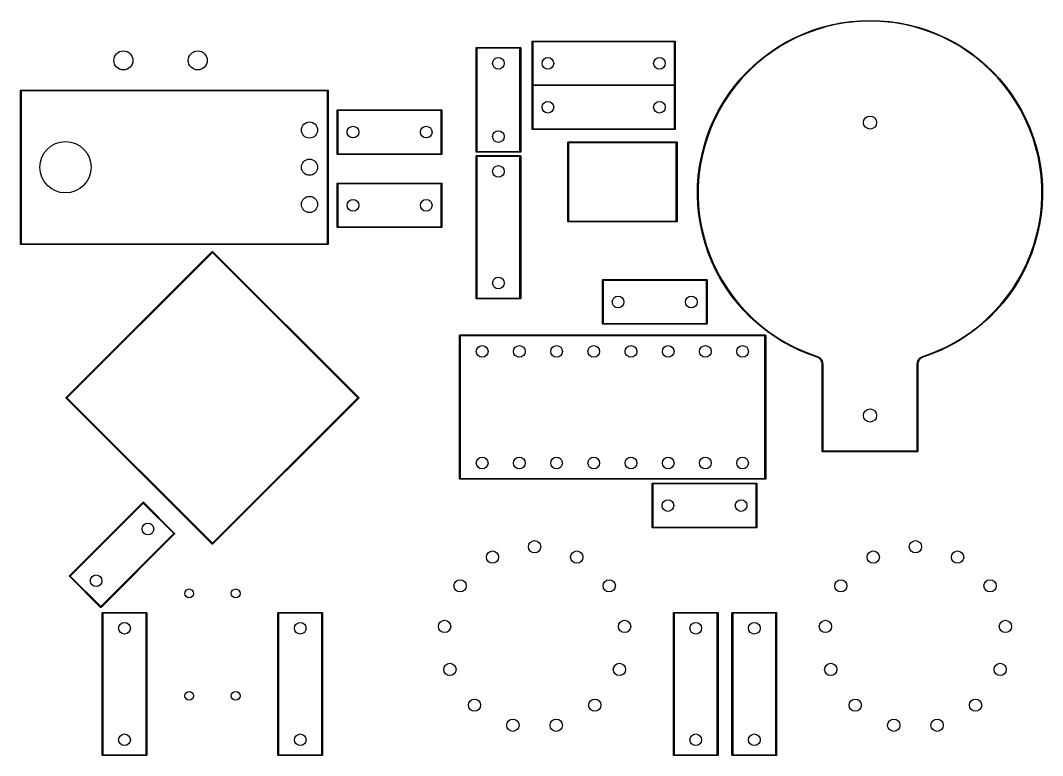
# Model space of a CAD drawing. Extents: x 2.86 to 10.25, y -4.51 to -2.42.
# Drawn here: x 4.681 to 7.428, y -4.511 to -2.534 of the extents above; entities that cross this region are included whole.
import ezdxf

# ---------------------------------------------------------------- set-up
doc = ezdxf.new("R2010")
doc.units = 0
doc.header["$MEASUREMENT"] = 0
doc.layers.add('BLACK', color=7, linetype='CONTINUOUS')

msp = doc.modelspace()

# ---------------------------------------------------------------- linework, layer by layer
at = {"layer": 'BLACK', "linetype": 'CONTINUOUS'}
for p, q in [((6.8101, -2.5609), (6.835, -2.5529)), ((6.8458, -2.5517), (6.8203, -2.5593)), ((6.835, -2.5529), (6.8605, -2.5463)), ((6.8718, -2.5456), (6.8458, -2.5517)), ((6.8605, -2.5463), (6.8862, -2.5411)), ((6.8981, -2.541), (6.8718, -2.5456)), ((6.8862, -2.5411), (6.9122, -2.5374)), ((6.9246, -2.5379), (6.8981, -2.541)), ((6.9122, -2.5374), (6.9383, -2.5352)), ((6.9512, -2.5364), (6.9246, -2.5379)), ((6.9383, -2.5352), (6.9646, -2.5344)), ((6.9646, -2.5364), (6.9512, -2.5364)), ((6.9646, -2.5344), (6.9646, -2.5344)), ((6.9646, -2.5344), (6.9908, -2.5352)), ((6.9646, -2.5344), (6.9646, -2.5344)), ((6.9779, -2.5364), (6.9646, -2.5364)), ((6.9646, -2.5364), (6.9646, -2.5364)), ((6.9646, -2.5364), (6.9646, -2.5364)), ((6.9646, -2.5364), (6.9646, -2.5364)), ((6.9646, -2.5364), (6.9646, -2.5364)), ((6.9646, -2.5364), (6.9646, -2.5364)), ((7.0045, -2.5379), (6.9779, -2.5364)), ((6.9908, -2.5352), (7.017, -2.5374)), ((7.031, -2.541), (7.0045, -2.5379)), ((7.017, -2.5374), (7.0429, -2.5411)), ((7.0573, -2.5456), (7.031, -2.541)), ((7.0429, -2.5411), (7.0687, -2.5463)), ((7.0833, -2.5517), (7.0573, -2.5456)), ((7.0687, -2.5463), (7.0941, -2.5529)), ((7.1089, -2.5593), (7.0833, -2.5517)), ((7.0941, -2.5529), (7.1191, -2.5609)), ((6.7384, -2.5933), (6.7616, -2.5811)), ((6.7706, -2.5788), (6.7467, -2.5907)), ((6.7616, -2.5811), (6.7856, -2.5703)), ((6.7952, -2.5684), (6.7706, -2.5788)), ((6.7856, -2.5703), (6.8101, -2.5609)), ((6.8203, -2.5593), (6.7952, -2.5684)), ((7.134, -2.5684), (7.1089, -2.5593)), ((7.1191, -2.5609), (7.1436, -2.5703)), ((7.1585, -2.5788), (7.134, -2.5684)), ((7.1436, -2.5703), (7.1675, -2.5811)), ((7.1824, -2.5907), (7.1585, -2.5788)), ((7.1675, -2.5811), (7.1908, -2.5933)), ((5.9055, -2.6085), (5.9056, -2.6081)), ((5.9055, -2.888), (5.9055, -2.6085)), ((5.9056, -2.6081), (5.9061, -2.6076)), ((5.9061, -2.6076), (5.9065, -2.6075)), ((5.9065, -2.6075), (6.0246, -2.6075)), ((5.9075, -2.6094), (5.9075, -2.887)), ((6.0236, -2.6094), (5.9075, -2.6094)), ((6.0236, -2.887), (6.0236, -2.6094)), ((6.0246, -2.6075), (6.025, -2.6076)), ((6.025, -2.6076), (6.0255, -2.6081)), ((6.0255, -2.6081), (6.0256, -2.6085)), ((6.0256, -2.6085), (6.0256, -2.888)), ((6.0563, -2.5907), (6.0564, -2.5904)), ((6.0563, -2.7089), (6.0563, -2.5907)), ((6.0564, -2.5904), (6.0569, -2.5898)), ((6.0569, -2.5898), (6.0573, -2.5898)), ((6.0573, -2.5898), (6.44, -2.5898)), ((6.0583, -2.5917), (6.0583, -2.7079)), ((6.439, -2.5917), (6.0583, -2.5917)), ((6.439, -2.7079), (6.439, -2.5917)), ((6.44, -2.5898), (6.4403, -2.5898)), ((6.4403, -2.5898), (6.4409, -2.5904)), ((6.4409, -2.5904), (6.4409, -2.5907)), ((6.4409, -2.5907), (6.4409, -2.7089)), ((6.6941, -2.6214), (6.7158, -2.6067)), ((6.7236, -2.604), (6.7012, -2.6185)), ((6.7158, -2.6067), (6.7384, -2.5933)), ((6.7467, -2.5907), (6.7236, -2.604)), ((7.2056, -2.604), (7.1824, -2.5907)), ((7.1908, -2.5933), (7.2133, -2.6067)), ((7.2279, -2.6185), (7.2056, -2.604)), ((7.2133, -2.6067), (7.2351, -2.6214)), ((6.6532, -2.6544), (6.6732, -2.6373)), ((6.6797, -2.6344), (6.6592, -2.6514)), ((6.6732, -2.6373), (6.6941, -2.6214)), ((6.7012, -2.6185), (6.6797, -2.6344)), ((7.2494, -2.6344), (7.2279, -2.6185)), ((7.2351, -2.6214), (7.2559, -2.6373)), ((7.2699, -2.6514), (7.2494, -2.6344)), ((7.2559, -2.6373), (7.2759, -2.6544)), ((6.6343, -2.6725), (6.6532, -2.6544)), ((6.6592, -2.6514), (6.6397, -2.6696)), ((7.2894, -2.6696), (7.2699, -2.6514)), ((7.2759, -2.6544), (7.2948, -2.6725)), ((6.5996, -2.7119), (6.6164, -2.6917)), ((6.6213, -2.6889), (6.604, -2.7093)), ((6.6164, -2.6917), (6.6343, -2.6725)), ((6.6397, -2.6696), (6.6213, -2.6889)), ((7.3078, -2.6889), (7.2894, -2.6696)), ((7.2948, -2.6725), (7.3127, -2.6917)), ((7.3251, -2.7093), (7.3078, -2.6889)), ((7.3127, -2.6917), (7.3295, -2.7119)), ((6.0563, -2.827), (6.0563, -2.7089)), ((6.0583, -2.7079), (6.439, -2.7079)), ((6.0583, -2.7098), (6.0583, -2.826)), ((6.439, -2.7098), (6.0583, -2.7098)), ((6.439, -2.826), (6.439, -2.7098)), ((6.4409, -2.7089), (6.4409, -2.827)), ((6.584, -2.733), (6.5996, -2.7119)), ((6.604, -2.7093), (6.5879, -2.7305)), ((7.3412, -2.7305), (7.3251, -2.7093)), ((7.3295, -2.7119), (7.3451, -2.733)), ((4.6809, -2.7224), (4.681, -2.7221)), ((4.6809, -3.1358), (4.6809, -2.7224)), ((4.681, -2.7221), (4.6815, -2.7215)), ((4.6815, -2.7215), (4.6819, -2.7215)), ((4.6819, -2.7215), (5.5071, -2.7215)), ((4.6829, -2.7234), (4.6829, -3.1348)), ((5.5061, -2.7234), (4.6829, -2.7234)), ((5.5061, -3.1348), (5.5061, -2.7234)), ((5.5071, -2.7215), (5.5075, -2.7215)), ((5.5075, -2.7215), (5.508, -2.7221)), ((5.508, -2.7221), (5.5081, -2.7224)), ((5.5081, -2.7224), (5.5081, -3.1358)), ((6.5696, -2.755), (6.584, -2.733)), ((6.5879, -2.7305), (6.5731, -2.7527)), ((7.356, -2.7527), (7.3412, -2.7305)), ((7.3451, -2.733), (7.3595, -2.755)), ((5.5326, -2.7752), (5.5331, -2.7747)), ((5.5331, -2.7747), (5.5335, -2.7746)), ((5.5335, -2.7746), (5.813, -2.7746)), ((5.813, -2.7746), (5.8134, -2.7747)), ((5.8134, -2.7747), (5.8139, -2.7752)), ((6.5565, -2.7777), (6.5696, -2.755)), ((6.5731, -2.7527), (6.5596, -2.7757)), ((7.3695, -2.7757), (7.356, -2.7527)), ((7.3595, -2.755), (7.3726, -2.7777)), ((5.5325, -2.7756), (5.5326, -2.7752)), ((5.5325, -2.8937), (5.5325, -2.7756)), ((5.5344, -2.7766), (5.5344, -2.8927)), ((5.812, -2.7766), (5.5344, -2.7766)), ((5.812, -2.8927), (5.812, -2.7766)), ((5.8139, -2.7752), (5.814, -2.7756)), ((5.814, -2.7756), (5.814, -2.8937)), ((6.5342, -2.8252), (6.5447, -2.8011)), ((6.5474, -2.7995), (6.5367, -2.8239)), ((6.5447, -2.8011), (6.5565, -2.7777)), ((6.5596, -2.7757), (6.5474, -2.7995)), ((7.3817, -2.7995), (7.3695, -2.7757)), ((7.3726, -2.7777), (7.3845, -2.8011)), ((7.3925, -2.8239), (7.3817, -2.7995)), ((7.3845, -2.8011), (7.3949, -2.8252)), ((6.0564, -2.8273), (6.0563, -2.827)), ((6.0569, -2.8279), (6.0564, -2.8273)), ((6.0573, -2.828), (6.0569, -2.8279)), ((6.44, -2.828), (6.0573, -2.828)), ((6.0583, -2.826), (6.439, -2.826)), ((6.4403, -2.8279), (6.44, -2.828)), ((6.4409, -2.8273), (6.4403, -2.8279)), ((6.4409, -2.827), (6.4409, -2.8273)), ((6.5251, -2.8498), (6.5342, -2.8252)), ((6.5367, -2.8239), (6.5273, -2.8489)), ((7.4018, -2.8489), (7.3925, -2.8239)), ((7.3949, -2.8252), (7.404, -2.8498)), ((6.5174, -2.8749), (6.5251, -2.8498)), ((6.5273, -2.8489), (6.5194, -2.8744)), ((7.4097, -2.8744), (7.4018, -2.8489)), ((7.404, -2.8498), (7.4117, -2.8749)), ((6.1526, -2.8618), (6.1532, -2.8613)), ((6.1526, -2.8622), (6.1526, -2.8618)), ((6.1526, -3.0748), (6.1526, -2.8622)), ((6.1532, -2.8613), (6.1535, -2.8612)), ((6.1535, -2.8612), (6.4449, -2.8612)), ((6.1545, -2.8632), (6.1545, -3.0738)), ((6.4439, -2.8632), (6.1545, -2.8632)), ((6.4439, -3.0738), (6.4439, -2.8632)), ((6.4449, -2.8612), (6.4453, -2.8613)), ((6.4453, -2.8613), (6.4458, -2.8618)), ((6.4458, -2.8618), (6.4459, -2.8622)), ((6.4459, -2.8622), (6.4459, -3.0748)), ((6.5112, -2.9004), (6.5174, -2.8749)), ((6.5194, -2.8744), (6.513, -2.9003)), ((7.4161, -2.9003), (7.4097, -2.8744)), ((7.4117, -2.8749), (7.418, -2.9004)), ((5.5326, -2.8941), (5.5325, -2.8937)), ((5.5331, -2.8946), (5.5326, -2.8941)), ((5.5335, -2.8947), (5.5331, -2.8946)), ((5.813, -2.8947), (5.5335, -2.8947)), ((5.5344, -2.8927), (5.812, -2.8927)), ((5.8134, -2.8946), (5.813, -2.8947)), ((5.8139, -2.8941), (5.8134, -2.8946)), ((5.814, -2.8937), (5.8139, -2.8941)), ((5.9056, -2.8884), (5.9055, -2.888)), ((5.9055, -2.899), (5.9056, -2.8986)), ((5.9055, -3.2817), (5.9055, -2.899)), ((5.9061, -2.8889), (5.9056, -2.8884)), ((5.9056, -2.8986), (5.9061, -2.8981)), ((5.9065, -2.889), (5.9061, -2.8889)), ((5.9061, -2.8981), (5.9065, -2.898)), ((6.0246, -2.889), (5.9065, -2.889)), ((5.9065, -2.898), (6.0246, -2.898)), ((5.9075, -2.887), (6.0236, -2.887)), ((5.9075, -2.9), (5.9075, -3.2807)), ((6.0236, -2.9), (5.9075, -2.9)), ((6.0236, -3.2807), (6.0236, -2.9)), ((6.025, -2.8889), (6.0246, -2.889)), ((6.0246, -2.898), (6.025, -2.8981)), ((6.0255, -2.8884), (6.025, -2.8889)), ((6.025, -2.8981), (6.0255, -2.8986)), ((6.0256, -2.888), (6.0255, -2.8884)), ((6.0255, -2.8986), (6.0256, -2.899)), ((6.0256, -2.899), (6.0256, -3.2817)), ((6.5064, -2.9262), (6.5112, -2.9004)), ((6.513, -2.9003), (6.5081, -2.9265)), ((7.421, -2.9265), (7.4161, -2.9003)), ((7.418, -2.9004), (7.4228, -2.9262)), ((6.503, -2.9523), (6.5064, -2.9262)), ((6.5081, -2.9265), (6.5047, -2.953)), ((7.4244, -2.953), (7.421, -2.9265)), ((7.4228, -2.9262), (7.4261, -2.9523)), ((6.5012, -2.9784), (6.503, -2.9523)), ((6.5047, -2.953), (6.5029, -2.9796)), ((7.4262, -2.9796), (7.4244, -2.953)), ((7.4261, -2.9523), (7.428, -2.9784)), ((5.5325, -2.9724), (5.5326, -2.9721)), ((5.5325, -3.0906), (5.5325, -2.9724)), ((5.5326, -2.9721), (5.5331, -2.9715)), ((5.5331, -2.9715), (5.5335, -2.9715)), ((5.5335, -2.9715), (5.813, -2.9715)), ((5.5344, -2.9734), (5.5344, -3.0896)), ((5.812, -2.9734), (5.5344, -2.9734)), ((5.812, -3.0896), (5.812, -2.9734)), ((5.813, -2.9715), (5.8134, -2.9715)), ((5.8134, -2.9715), (5.8139, -2.9721)), ((5.8139, -2.9721), (5.814, -2.9724)), ((5.814, -2.9724), (5.814, -3.0906)), ((6.5008, -3.0047), (6.5012, -2.9784)), ((6.5029, -2.9796), (6.5026, -3.0063)), ((7.4265, -3.0063), (7.4262, -2.9796)), ((7.428, -2.9784), (7.4283, -3.0047)), ((6.5019, -3.0309), (6.5008, -3.0047)), ((6.5026, -3.0063), (6.5038, -3.0329)), ((7.4253, -3.0329), (7.4265, -3.0063)), ((7.4283, -3.0047), (7.4272, -3.0309)), ((6.5045, -3.057), (6.5019, -3.0309)), ((6.5038, -3.0329), (6.5066, -3.0594)), ((7.4225, -3.0594), (7.4253, -3.0329)), ((7.4272, -3.0309), (7.4246, -3.057)), ((6.1526, -3.0752), (6.1526, -3.0748)), ((6.1532, -3.0757), (6.1526, -3.0752)), ((6.1535, -3.0758), (6.1532, -3.0757)), ((6.4449, -3.0758), (6.1535, -3.0758)), ((6.1545, -3.0738), (6.4439, -3.0738)), ((6.4453, -3.0757), (6.4449, -3.0758)), ((6.4458, -3.0752), (6.4453, -3.0757)), ((6.4459, -3.0748), (6.4458, -3.0752)), ((6.5086, -3.083), (6.5045, -3.057)), ((6.5066, -3.0594), (6.5109, -3.0858)), ((7.4182, -3.0858), (7.4225, -3.0594)), ((7.4246, -3.057), (7.4205, -3.083)), ((5.5326, -3.0909), (5.5325, -3.0906)), ((5.5331, -3.0915), (5.5326, -3.0909)), ((5.5335, -3.0915), (5.5331, -3.0915)), ((5.813, -3.0915), (5.5335, -3.0915)), ((5.5344, -3.0896), (5.812, -3.0896)), ((5.8134, -3.0915), (5.813, -3.0915)), ((5.8139, -3.0909), (5.8134, -3.0915)), ((5.814, -3.0906), (5.8139, -3.0909)), ((6.5141, -3.1086), (6.5086, -3.083)), ((6.5109, -3.0858), (6.5168, -3.1118)), ((7.4124, -3.1118), (7.4182, -3.0858)), ((7.4205, -3.083), (7.415, -3.1086)), ((6.5211, -3.1339), (6.5141, -3.1086)), ((6.5168, -3.1118), (6.5241, -3.1375)), ((7.4051, -3.1375), (7.4124, -3.1118)), ((7.415, -3.1086), (7.408, -3.1339)), ((4.681, -3.1362), (4.6809, -3.1358)), ((4.6815, -3.1367), (4.681, -3.1362)), ((4.6819, -3.1368), (4.6815, -3.1367)), ((5.5071, -3.1368), (4.6819, -3.1368)), ((4.6829, -3.1348), (5.5061, -3.1348)), ((4.8036, -3.5484), (5.1962, -3.1559)), ((5.1969, -3.1579), (4.8057, -3.5491)), ((5.1962, -3.1559), (5.1965, -3.1556)), ((5.1965, -3.1556), (5.1972, -3.1556)), ((5.588, -3.5491), (5.1969, -3.1579)), ((5.1972, -3.1556), (5.1975, -3.1559)), ((5.1975, -3.1559), (5.5901, -3.5484)), ((5.5075, -3.1367), (5.5071, -3.1368)), ((5.508, -3.1362), (5.5075, -3.1367)), ((5.5081, -3.1358), (5.508, -3.1362)), ((6.5295, -3.1588), (6.5211, -3.1339)), ((6.5241, -3.1375), (6.5328, -3.1627)), ((6.5393, -3.1831), (6.5295, -3.1588)), ((7.3996, -3.1588), (7.3899, -3.1831)), ((7.3963, -3.1627), (7.4051, -3.1375)), ((7.408, -3.1339), (7.3996, -3.1588)), ((6.5328, -3.1627), (6.5431, -3.1873)), ((6.5504, -3.2069), (6.5393, -3.1831)), ((7.3899, -3.1831), (7.3787, -3.2069)), ((7.3861, -3.1873), (7.3963, -3.1627)), ((6.5431, -3.1873), (6.5547, -3.2113)), ((6.5629, -3.23), (6.5504, -3.2069)), ((6.5547, -3.2113), (6.5677, -3.2346)), ((7.3614, -3.2346), (7.3744, -3.2113)), ((7.3787, -3.2069), (7.3662, -3.23)), ((7.3744, -3.2113), (7.3861, -3.1873)), ((6.2451, -3.2323), (6.2452, -3.2319)), ((6.2451, -3.3504), (6.2451, -3.2323)), ((6.2452, -3.2319), (6.2457, -3.2314)), ((6.2457, -3.2314), (6.2461, -3.2313)), ((6.2461, -3.2313), (6.5256, -3.2313)), ((6.247, -3.2333), (6.247, -3.3494)), ((6.5246, -3.2333), (6.247, -3.2333)), ((6.5246, -3.3494), (6.5246, -3.2333)), ((6.5256, -3.2313), (6.526, -3.2314)), ((6.526, -3.2314), (6.5265, -3.2319)), ((6.5265, -3.2319), (6.5266, -3.2323)), ((6.5266, -3.2323), (6.5266, -3.3504)), ((6.5767, -3.2523), (6.5629, -3.23)), ((6.5677, -3.2346), (6.582, -3.2571)), ((7.3471, -3.2571), (7.3614, -3.2346)), ((7.3662, -3.23), (7.3525, -3.2523)), ((6.5917, -3.2739), (6.5767, -3.2523)), ((6.582, -3.2571), (6.5976, -3.2788)), ((7.3315, -3.2788), (7.3471, -3.2571)), ((7.3525, -3.2523), (7.3374, -3.2739)), ((5.9056, -3.2821), (5.9055, -3.2817)), ((5.9061, -3.2826), (5.9056, -3.2821)), ((5.9065, -3.2827), (5.9061, -3.2826)), ((6.0246, -3.2827), (5.9065, -3.2827)), ((5.9075, -3.2807), (6.0236, -3.2807)), ((6.025, -3.2826), (6.0246, -3.2827)), ((6.0255, -3.2821), (6.025, -3.2826)), ((6.0256, -3.2817), (6.0255, -3.2821)), ((6.6079, -3.2945), (6.5917, -3.2739)), ((6.5976, -3.2788), (6.6144, -3.2995)), ((6.6252, -3.3142), (6.6079, -3.2945)), ((7.3212, -3.2945), (7.3039, -3.3142)), ((7.3147, -3.2995), (7.3315, -3.2788)), ((7.3374, -3.2739), (7.3212, -3.2945)), ((6.6144, -3.2995), (6.6324, -3.3192)), ((6.6437, -3.3329), (6.6252, -3.3142)), ((6.6324, -3.3192), (6.6515, -3.3378)), ((7.2776, -3.3378), (7.2967, -3.3192)), ((7.3039, -3.3142), (7.2855, -3.3329)), ((7.2967, -3.3192), (7.3147, -3.2995)), ((6.2452, -3.3508), (6.2451, -3.3504)), ((6.2457, -3.3513), (6.2452, -3.3508)), ((6.2461, -3.3514), (6.2457, -3.3513)), ((6.5256, -3.3514), (6.2461, -3.3514)), ((6.247, -3.3494), (6.5246, -3.3494)), ((6.526, -3.3513), (6.5256, -3.3514)), ((6.5265, -3.3508), (6.526, -3.3513)), ((6.5266, -3.3504), (6.5265, -3.3508)), ((6.6631, -3.3505), (6.6437, -3.3329)), ((6.6515, -3.3378), (6.6717, -3.3553)), ((6.6836, -3.367), (6.6631, -3.3505)), ((7.266, -3.3505), (7.2456, -3.367)), ((7.2575, -3.3553), (7.2776, -3.3378)), ((7.2855, -3.3329), (7.266, -3.3505)), ((6.6717, -3.3553), (6.6928, -3.3717)), ((6.7049, -3.3823), (6.6836, -3.367)), ((6.6928, -3.3717), (6.7148, -3.3867)), ((7.2143, -3.3867), (7.2364, -3.3717)), ((7.2456, -3.367), (7.2243, -3.3823)), ((7.2364, -3.3717), (7.2575, -3.3553)), ((5.8612, -3.3811), (5.8613, -3.3807)), ((5.8612, -3.7669), (5.8612, -3.3811)), ((5.8613, -3.3807), (5.8618, -3.3802)), ((5.8618, -3.3802), (5.8622, -3.3801)), ((5.8622, -3.3801), (6.6831, -3.3801)), ((5.8632, -3.3821), (5.8632, -3.7659)), ((6.6821, -3.3821), (5.8632, -3.3821)), ((6.6821, -3.7659), (6.6821, -3.3821)), ((6.6831, -3.3801), (6.6834, -3.3802)), ((6.6834, -3.3802), (6.684, -3.3807)), ((6.684, -3.3807), (6.6841, -3.3811)), ((6.6841, -3.3811), (6.6841, -3.7669)), ((6.727, -3.3964), (6.7049, -3.3823)), ((6.7148, -3.3867), (6.7376, -3.4005)), ((6.75, -3.4092), (6.727, -3.3964)), ((6.7376, -3.4005), (6.7613, -3.4129)), ((7.1679, -3.4129), (7.1915, -3.4005)), ((7.2021, -3.3964), (7.1792, -3.4092)), ((7.1915, -3.4005), (7.2143, -3.3867)), ((7.2243, -3.3823), (7.2021, -3.3964)), ((6.7736, -3.4207), (6.75, -3.4092)), ((6.7613, -3.4129), (6.7855, -3.4239)), ((6.7978, -3.4308), (6.7736, -3.4207)), ((6.7855, -3.4239), (6.8104, -3.4336)), ((6.8225, -3.4395), (6.7978, -3.4308)), ((6.8104, -3.4336), (6.8231, -3.4376)), ((7.106, -3.4376), (7.1187, -3.4336)), ((7.1314, -3.4308), (7.1067, -3.4395)), ((7.1187, -3.4336), (7.1436, -3.4239)), ((7.1556, -3.4207), (7.1314, -3.4308)), ((7.1436, -3.4239), (7.1679, -3.4129)), ((7.1792, -3.4092), (7.1556, -3.4207)), ((6.8248, -3.4404), (6.8225, -3.4395)), ((6.8225, -3.4395), (6.8225, -3.4395)), ((6.8231, -3.4376), (6.8232, -3.4377)), ((6.8232, -3.4377), (6.8232, -3.4377)), ((6.8232, -3.4377), (6.8232, -3.4377)), ((6.8232, -3.4377), (6.8272, -3.4397)), ((6.8289, -3.4432), (6.8248, -3.4404)), ((6.8272, -3.4397), (6.8307, -3.4425)), ((6.8322, -3.447), (6.8289, -3.4432)), ((6.8307, -3.4425), (6.8336, -3.4459)), ((6.8344, -3.4514), (6.8322, -3.447)), ((6.8336, -3.4459), (6.8358, -3.4499)), ((6.8356, -3.4562), (6.8344, -3.4514)), ((6.8356, -3.4587), (6.8356, -3.4562)), ((6.8356, -3.6929), (6.8356, -3.4587)), ((6.8356, -3.4587), (6.8356, -3.4587)), ((6.8358, -3.4499), (6.8371, -3.4542)), ((6.8371, -3.4542), (6.8376, -3.4587)), ((6.8376, -3.4587), (6.8376, -3.4587)), ((6.8376, -3.4587), (6.8376, -3.6919)), ((7.0915, -3.4587), (7.092, -3.4542)), ((7.0915, -3.6919), (7.0915, -3.4587)), ((7.092, -3.4542), (7.0933, -3.4499)), ((7.0933, -3.4499), (7.0955, -3.4459)), ((7.0947, -3.4514), (7.0935, -3.4562)), ((7.0935, -3.4562), (7.0935, -3.4587)), ((7.0935, -3.4587), (7.0935, -3.6929)), ((7.097, -3.447), (7.0947, -3.4514)), ((7.0955, -3.4459), (7.0984, -3.4425)), ((7.1003, -3.4432), (7.097, -3.447)), ((7.0984, -3.4425), (7.1019, -3.4397)), ((7.1043, -3.4404), (7.1003, -3.4432)), ((7.1019, -3.4397), (7.1059, -3.4377)), ((7.1066, -3.4395), (7.1043, -3.4404)), ((7.1059, -3.4377), (7.1059, -3.4377)), ((7.1059, -3.4377), (7.106, -3.4377)), ((7.106, -3.4377), (7.106, -3.4376)), ((7.106, -3.4376), (7.106, -3.4376)), ((7.1067, -3.4395), (7.1066, -3.4395)), ((7.1067, -3.4395), (7.1067, -3.4395)), ((7.1067, -3.4395), (7.1067, -3.4395)), ((4.8034, -3.5487), (4.8036, -3.5484)), ((4.8034, -3.5495), (4.8034, -3.5487)), ((4.8036, -3.5498), (4.8034, -3.5495)), ((5.1962, -3.9423), (4.8036, -3.5498)), ((4.8057, -3.5491), (5.1969, -3.9402)), ((5.1969, -3.9402), (5.588, -3.5491)), ((5.5901, -3.5498), (5.1975, -3.9423)), ((5.5901, -3.5484), (5.5903, -3.5487)), ((5.5903, -3.5495), (5.5901, -3.5498)), ((5.5903, -3.5487), (5.5903, -3.5495)), ((6.8357, -3.6933), (6.8356, -3.6929)), ((6.8362, -3.6938), (6.8357, -3.6933)), ((6.8366, -3.6939), (6.8362, -3.6938)), ((7.0925, -3.6939), (6.8366, -3.6939)), ((6.8376, -3.6919), (7.0915, -3.6919)), ((7.0929, -3.6938), (7.0925, -3.6939)), ((7.0934, -3.6933), (7.0929, -3.6938)), ((7.0935, -3.6929), (7.0934, -3.6933)), ((5.8613, -3.7673), (5.8612, -3.7669)), ((5.8618, -3.7678), (5.8613, -3.7673)), ((5.8622, -3.7679), (5.8618, -3.7678)), ((6.6831, -3.7679), (5.8622, -3.7679)), ((5.8632, -3.7659), (6.6821, -3.7659)), ((6.3789, -3.7795), (6.379, -3.7792)), ((6.3789, -3.8976), (6.3789, -3.7795)), ((6.379, -3.7792), (6.3795, -3.7786)), ((6.3795, -3.7786), (6.3799, -3.7785)), ((6.3799, -3.7785), (6.6594, -3.7785)), ((6.3809, -3.7805), (6.3809, -3.8967)), ((6.6585, -3.7805), (6.3809, -3.7805)), ((6.6585, -3.8967), (6.6585, -3.7805)), ((6.6594, -3.7785), (6.6598, -3.7786)), ((6.6598, -3.7786), (6.6604, -3.7792)), ((6.6604, -3.7792), (6.6604, -3.7795)), ((6.6604, -3.7795), (6.6604, -3.8976)), ((6.6834, -3.7678), (6.6831, -3.7679)), ((6.684, -3.7673), (6.6834, -3.7678)), ((6.6841, -3.7669), (6.684, -3.7673)), ((4.8127, -4.0275), (5.0104, -3.8299)), ((5.0111, -3.832), (4.8148, -4.0282)), ((5.0104, -3.8299), (5.0107, -3.8297)), ((5.0107, -3.8297), (5.0115, -3.8297)), ((5.0932, -3.9141), (5.0111, -3.832)), ((5.0115, -3.8297), (5.0118, -3.8299)), ((5.0118, -3.8299), (5.0953, -3.9134)), ((6.379, -3.898), (6.3789, -3.8976)), ((6.3795, -3.8985), (6.379, -3.898)), ((6.3799, -3.8986), (6.3795, -3.8985)), ((6.6594, -3.8986), (6.3799, -3.8986)), ((6.3809, -3.8967), (6.6585, -3.8967)), ((6.6598, -3.8985), (6.6594, -3.8986)), ((6.6604, -3.898), (6.6598, -3.8985)), ((6.6604, -3.8976), (6.6604, -3.898)), ((4.897, -4.1104), (5.0932, -3.9141)), ((5.0953, -3.9148), (4.8977, -4.1125)), ((5.0953, -3.9134), (5.0955, -3.9137)), ((5.0955, -3.9145), (5.0953, -3.9148)), ((5.0955, -3.9137), (5.0955, -3.9145)), ((5.1965, -3.9425), (5.1962, -3.9423)), ((5.1972, -3.9425), (5.1965, -3.9425)), ((5.1975, -3.9423), (5.1972, -3.9425)), ((4.8125, -4.0279), (4.8127, -4.0275)), ((4.8125, -4.0286), (4.8125, -4.0279)), ((4.8127, -4.0289), (4.8125, -4.0286)), ((4.8963, -4.1125), (4.8127, -4.0289)), ((4.8148, -4.0282), (4.897, -4.1104)), ((4.8966, -4.1127), (4.8963, -4.1125)), ((4.8973, -4.1127), (4.8966, -4.1127)), ((4.8977, -4.1125), (4.8973, -4.1127)), ((4.9006, -4.1272), (4.9007, -4.1268)), ((4.9006, -4.5098), (4.9006, -4.1272)), ((4.9007, -4.1268), (4.9012, -4.1263)), ((4.9012, -4.1263), (4.9016, -4.1262)), ((4.9016, -4.1262), (5.0197, -4.1262)), ((4.9026, -4.1281), (4.9026, -4.5089)), ((5.0187, -4.1281), (4.9026, -4.1281)), ((5.0187, -4.5089), (5.0187, -4.1281)), ((5.0197, -4.1262), (5.0201, -4.1263)), ((5.0201, -4.1263), (5.0206, -4.1268)), ((5.0206, -4.1268), (5.0207, -4.1272)), ((5.0207, -4.1272), (5.0207, -4.5098)), ((5.373, -4.1272), (5.3731, -4.1268)), ((5.373, -4.5098), (5.373, -4.1272)), ((5.3731, -4.1268), (5.3736, -4.1263)), ((5.3736, -4.1263), (5.374, -4.1262)), ((5.374, -4.1262), (5.4921, -4.1262)), ((5.375, -4.1281), (5.375, -4.5089)), ((5.4911, -4.1281), (5.375, -4.1281)), ((5.4911, -4.5089), (5.4911, -4.1281)), ((5.4921, -4.1262), (5.4925, -4.1263)), ((5.4925, -4.1263), (5.493, -4.1268)), ((5.493, -4.1268), (5.4931, -4.1272)), ((5.4931, -4.1272), (5.4931, -4.5098)), ((6.436, -4.1272), (6.4361, -4.1268)), ((6.436, -4.5098), (6.436, -4.1272)), ((6.4361, -4.1268), (6.4366, -4.1263)), ((6.4366, -4.1263), (6.437, -4.1262)), ((6.437, -4.1262), (6.5551, -4.1262)), ((6.438, -4.1281), (6.438, -4.5089)), ((6.5541, -4.1281), (6.438, -4.1281)), ((6.5541, -4.5089), (6.5541, -4.1281)), ((6.5551, -4.1262), (6.5555, -4.1263)), ((6.5555, -4.1263), (6.556, -4.1268)), ((6.556, -4.1268), (6.5561, -4.1272)), ((6.5561, -4.1272), (6.5561, -4.5098)), ((6.5935, -4.1272), (6.5936, -4.1268)), ((6.5935, -4.5098), (6.5935, -4.1272)), ((6.5936, -4.1268), (6.5941, -4.1263)), ((6.5941, -4.1263), (6.5945, -4.1262)), ((6.5945, -4.1262), (6.7126, -4.1262)), ((6.5955, -4.1281), (6.5955, -4.5089)), ((6.7116, -4.1281), (6.5955, -4.1281)), ((6.7116, -4.5089), (6.7116, -4.1281)), ((6.7126, -4.1262), (6.713, -4.1263)), ((6.713, -4.1263), (6.7135, -4.1268)), ((6.7135, -4.1268), (6.7136, -4.1272)), ((6.7136, -4.1272), (6.7136, -4.5098)), ((4.9007, -4.5102), (4.9006, -4.5098)), ((4.9012, -4.5108), (4.9007, -4.5102)), ((4.9016, -4.5108), (4.9012, -4.5108)), ((5.0197, -4.5108), (4.9016, -4.5108)), ((4.9026, -4.5089), (5.0187, -4.5089)), ((5.0201, -4.5108), (5.0197, -4.5108)), ((5.0206, -4.5102), (5.0201, -4.5108)), ((5.0207, -4.5098), (5.0206, -4.5102)), ((5.3731, -4.5102), (5.373, -4.5098)), ((5.3736, -4.5108), (5.3731, -4.5102)), ((5.374, -4.5108), (5.3736, -4.5108)), ((5.4921, -4.5108), (5.374, -4.5108)), ((5.375, -4.5089), (5.4911, -4.5089)), ((5.4925, -4.5108), (5.4921, -4.5108)), ((5.493, -4.5102), (5.4925, -4.5108)), ((5.4931, -4.5098), (5.493, -4.5102)), ((6.4361, -4.5102), (6.436, -4.5098)), ((6.4366, -4.5108), (6.4361, -4.5102)), ((6.437, -4.5108), (6.4366, -4.5108)), ((6.5551, -4.5108), (6.437, -4.5108)), ((6.438, -4.5089), (6.5541, -4.5089)), ((6.5555, -4.5108), (6.5551, -4.5108)), ((6.556, -4.5102), (6.5555, -4.5108)), ((6.5561, -4.5098), (6.556, -4.5102)), ((6.5936, -4.5102), (6.5935, -4.5098)), ((6.5941, -4.5108), (6.5936, -4.5102)), ((6.5945, -4.5108), (6.5941, -4.5108)), ((6.7126, -4.5108), (6.5945, -4.5108)), ((6.5955, -4.5089), (6.7116, -4.5089)), ((6.713, -4.5108), (6.7126, -4.5108)), ((6.7135, -4.5102), (6.713, -4.5108)), ((6.7136, -4.5098), (6.7135, -4.5102))]:
    msp.add_line(p, q, dxfattribs=at)
at = {"layer": 'BLACK'}
for centre, radius in [((4.9575, -2.6419), 0.0256), ((5.1575, -2.6419), 0.0256), ((5.9656, -2.6498), 0.0157), ((6.0986, -2.6498), 0.0157), ((6.3986, -2.6498), 0.0157), ((6.0986, -2.7679), 0.0157), ((6.3986, -2.7679), 0.0157), ((6.9646, -2.8091), 0.0177), ((5.4579, -2.8291), 0.0217), ((5.5748, -2.8346), 0.0157), ((5.7717, -2.8346), 0.0157), ((5.9656, -2.8467), 0.0157), ((4.802, -2.9291), 0.0689), ((5.4579, -2.9291), 0.0217), ((5.9656, -2.9404), 0.0157), ((5.4579, -3.0291), 0.0217), ((5.5748, -3.0315), 0.0157), ((5.7717, -3.0315), 0.0157), ((5.9656, -3.2404), 0.0157), ((6.2874, -3.2913), 0.0157), ((6.4843, -3.2913), 0.0157), ((5.922, -3.4244), 0.0157), ((6.022, -3.4244), 0.0157), ((6.122, -3.4244), 0.0157), ((6.222, -3.4244), 0.0157), ((6.322, -3.4244), 0.0157), ((6.422, -3.4244), 0.0157), ((6.522, -3.4244), 0.0157), ((6.622, -3.4244), 0.0157), ((6.9646, -3.5965), 0.0177), ((5.922, -3.7244), 0.0157), ((6.022, -3.7244), 0.0157), ((6.122, -3.7244), 0.0157), ((6.222, -3.7244), 0.0157), ((6.322, -3.7244), 0.0157), ((6.422, -3.7244), 0.0157), ((6.522, -3.7244), 0.0157), ((6.622, -3.7244), 0.0157), ((6.4213, -3.8386), 0.0157), ((6.6181, -3.8386), 0.0157), ((5.0236, -3.9016), 0.0157), ((6.063, -3.9493), 0.0165), ((7.0866, -3.9493), 0.0165), ((5.9498, -3.9772), 0.0165), ((6.1762, -3.9772), 0.0165), ((6.9734, -3.9772), 0.0165), ((7.1998, -3.9772), 0.0165), ((4.8844, -4.0408), 0.0157), ((5.8625, -4.0545), 0.0165), ((6.2635, -4.0545), 0.0165), ((6.8861, -4.0545), 0.0165), ((7.2871, -4.0545), 0.0165), ((5.1344, -4.0748), 0.0118), ((5.2594, -4.0748), 0.0118), ((5.8211, -4.1636), 0.0165), ((6.3049, -4.1636), 0.0165), ((6.8447, -4.1636), 0.0165), ((7.3285, -4.1636), 0.0165), ((4.9606, -4.1685), 0.0157), ((5.4331, -4.1685), 0.0157), ((6.4961, -4.1685), 0.0157), ((6.6535, -4.1685), 0.0157), ((5.8352, -4.2793), 0.0165), ((6.2908, -4.2793), 0.0165), ((6.8588, -4.2793), 0.0165), ((7.3144, -4.2793), 0.0165), ((5.1344, -4.3504), 0.0118), ((5.2594, -4.3504), 0.0118), ((5.9014, -4.3753), 0.0165), ((6.2246, -4.3753), 0.0165), ((6.925, -4.3753), 0.0165), ((7.2482, -4.3753), 0.0165), ((6.0047, -4.4295), 0.0165), ((6.1213, -4.4295), 0.0165), ((7.0283, -4.4295), 0.0165), ((7.1449, -4.4295), 0.0165), ((4.9606, -4.4685), 0.0157), ((5.4331, -4.4685), 0.0157), ((6.4961, -4.4685), 0.0157), ((6.6535, -4.4685), 0.0157)]:
    msp.add_circle(centre, radius, dxfattribs=at)

doc.saveas('drawing.dxf')
